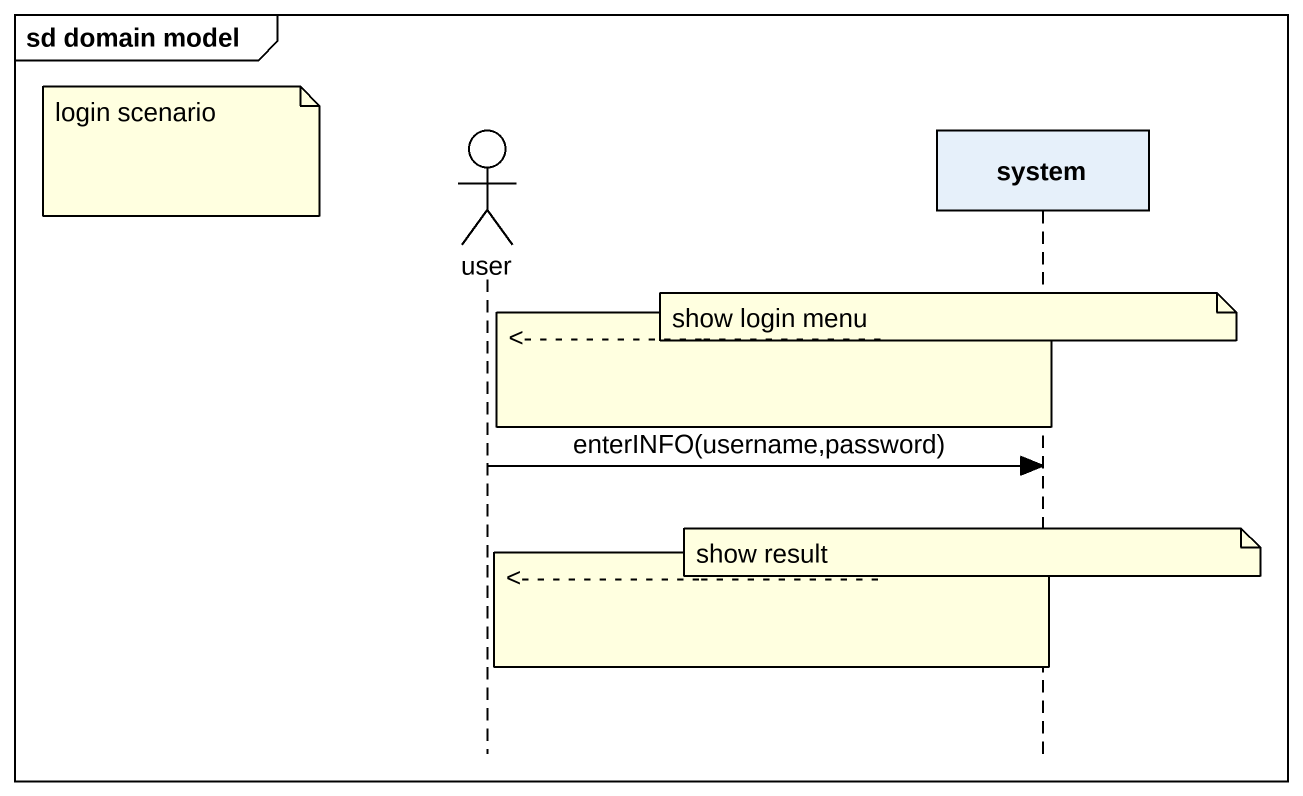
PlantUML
@startuml
mainframe sd domain model
hide footbox
actor user
participant system

note left of user : login scenario
note over system : show login menu
note over system : <- - - - - - - - - - - -- - - - - - - - - - - -
user -> system : enterINFO(username,password)
note over system : show result
note over system : <- - - - - - - - - - - -- - - - - - - - - - - -
@enduml
